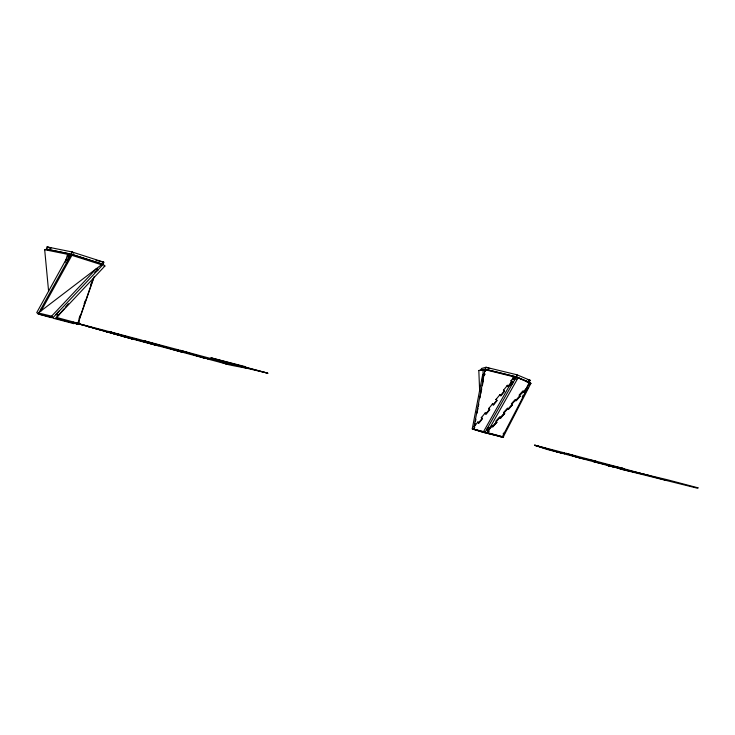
<?xml version="1.0" encoding="UTF-8"?>
<svg xmlns="http://www.w3.org/2000/svg" width="735" height="735" viewBox="0 0 735 735"><rect width="100%" height="100%" fill="white"/><g stroke="black" fill="none" stroke-linecap="round" stroke-linejoin="round"><path stroke-width="1.1" d="M482.436 380.482L482.61 374.914L484.301 375.521L484.696 373.454M483.014 379.572L483.079 369.439L485.229 369.365L485.164 371.377M503.558 437.095L500.122 436.709L503.558 437.095L504.201 432.364M503.117 433.751L504.366 434.762L504.587 432.676M597.086 462.581L597.233 461.497L595.626 461.185L595.57 462.186L608.663 465.769M472.256 428.873L482.463 432.061L472.256 428.873L482.61 374.914M474.534 426.291L474.038 426.769L485.008 369.677L486.019 367.27L516.907 374.767L530.174 380.344L524.441 392.481M473.91 429.543L475.113 423.277M475.499 421.265L475.894 419.253M477.052 413.199L477.438 411.187M477.64 410.176L478.026 408.145M478.411 406.124L478.807 404.094M479.973 398.002L480.368 395.972M480.754 393.932L481.149 391.893M481.342 390.873L481.737 388.833M482.325 385.774L483.308 380.656M485.1 371.377L485.495 369.301L516.365 376.88L530.698 383.128L527.271 386.95L527.528 387.786L519.599 395.522L519.865 396.358L516.016 400.658L515.75 399.831L511.891 404.149L512.157 404.967L508.289 409.294L508.014 408.476L504.127 412.813L504.403 413.63L500.517 417.976L500.232 417.168L496.318 421.532L496.612 422.34L492.698 426.723L492.404 425.914L488.472 430.306L486.836 429.24L488.803 427.044M65.296 262.285L67.556 254.301L69.356 253.805L67.877 258.977L66.086 259.483L36.75 312.605L38.202 313.964L51.377 317.722M66.784 263.626L67.703 260.87L66.086 259.483L67.583 260.833M38.202 313.964L71.258 254.191L100.851 263.608L101.513 264.747L38.339 312.945L39.809 314.36L53.085 317.584L103.194 264.398L103.791 262.184L71.901 251.921L47.086 246.914L46.47 249.137L71.277 254.172L103.194 264.398L104.921 265.996L55.768 318.292L77.138 324.043L77.772 322.215M79.068 318.485L80.078 315.545M84.121 303.895L85.122 301.001M90.736 284.794L91.719 281.964M93.703 277.527L78.792 320.616L79.417 323.694L76.477 324.319L79.417 323.694M77.138 324.043L78.094 323.253L94.3 276.433M504.366 434.762L530.845 383.468L529.641 382.411L516.365 376.88L514.261 376.651M522.181 397.065L523.237 395.026M524.294 392.986L526.94 387.896L527.803 387.74L502.382 436.728L486.791 432.759L489.032 431.087L487.14 430.039L488.224 431.16M42.235 308.351L40.664 309.518L41.243 310.721L71.892 255.339L71.258 254.191M474.185 426.622L474.764 427.559L473.469 429.157L483.557 431.638L511.652 381.75L513.186 382.466L510.687 385.572M473.469 429.157L485.109 432.299L516.328 376.899L516.907 374.767L516.365 376.88L518 377.919L530.698 383.128M488.472 430.306L518 377.919M474.038 426.769L477.814 422.12L478.384 423.057L482.031 418.537L481.453 417.609M478.154 421.798L477.658 422.267L478.862 423.259L482.5 418.739L481.296 417.746L485.1 413.07L485.688 413.998L489.354 409.441L488.766 408.522M485.431 412.758L484.953 413.208L486.157 414.2L489.822 409.652L488.619 408.66L492.762 403.644L492.294 404.085L493.507 405.077L497.2 400.492L495.987 399.5L499.837 394.759L500.443 395.669L504.164 391.048L503.548 390.138M500.149 394.465L499.69 394.888L500.912 395.889L504.633 391.268L503.411 390.267L507.591 385.223L507.15 385.627L508.372 386.628L512.561 381.566L511.339 380.574L510.899 380.969L512.13 381.97M510.899 380.969L514.629 376.485L485.495 369.301L482.739 370.063M511.652 381.75L507.903 386.408L507.288 385.507M55.768 318.292L63.927 308.966M65.213 307.441L68.401 303.674M58.91 311.181L56.852 313.441L58.754 315.058L56.962 313.477M487.939 429.966L491.871 425.574L492.955 426.695L496.878 422.313L495.794 421.192L499.699 416.828L500.783 417.949L504.679 413.594L503.594 412.473L507.481 408.136L508.556 409.257L512.433 404.93L511.358 403.809L515.217 399.5L516.292 400.612L520.141 396.312L519.066 395.191L522.907 390.901L523.981 392.021L527.803 387.74M526.94 387.896L523.118 392.168L523.981 392.021M486.791 432.759L489.032 431.087M38.339 312.945L51.606 316.16L96.432 268.633L97.847 270.122L94.76 272.437M481.296 417.746L481.783 417.287M488.619 408.66L489.097 408.21M495.987 399.5L496.456 399.068M514.629 376.485L514.197 376.88L485.008 369.677M52.957 318.172L73.877 323.639L74.731 322.913M48.62 291.446L44.679 249.689L46.489 249.211L69.356 253.805M479.661 391.369L478.816 370.513L483.079 369.439M481.995 370.174L485.229 369.365M102.882 262.358L103.791 262.184L95.973 260.309M101.384 264.719L103.194 264.398L100.502 263.755M104.012 266.153L104.921 265.996M520.141 396.312L519.287 396.45L515.446 400.74L516.292 400.612M512.433 404.93L511.588 405.049L507.72 409.367L508.556 409.257M504.679 413.594L503.842 413.704L499.956 418.05L500.783 417.949M496.878 422.313L496.061 422.404L492.147 426.778L492.955 426.695M478.816 370.513L480.911 370.449L481.453 368.483L486.019 367.27L489.758 368.52M482.923 374.464L485.072 374.391M182.739 351.091L180.25 350.31L247.557 368.41L267.816 373.196L213.37 359.167L207.546 358.974L229.118 364.735L215.033 359.755M67.739 256.846L69.908 257.121M528.41 380.032L530.174 380.344L528.033 379.774M512.24 379.232L514.812 379.701M526.995 381.924L529.641 382.411L525.369 381.263M529.081 383.146L530.845 383.468M213.37 359.167L211.037 357.826L267.816 373.196M44.679 249.689L67.556 254.301M649.29 475.563L607.983 465.641L667.352 479.744L698.25 487.884L696.909 488.086L619.954 468.939M78.608 323.823L80.115 324.19M84.819 325.513L77.102 323.455L133.752 339.423L131.069 338.66L132.566 339.028M89.495 326.836L86.482 326.101L94.126 328.141M98.71 329.436L95.706 328.701L103.267 330.713M107.779 331.99L104.774 331.255L112.253 333.249M116.69 334.498L113.686 333.763L121.091 335.739M125.455 336.97L122.451 336.235L129.773 338.183M111.123 332.238L112.942 332.698L108.468 331.402L141.249 339.983L159.927 346.286L181.297 351.946M113.328 332.946L120.917 334.985L117.306 334.085M121.238 335.224L128.735 337.236L125.143 336.345M129.011 337.457L136.407 339.451L132.833 338.559M136.627 339.644L143.941 341.619L140.385 340.728M144.106 341.793L151.337 343.741L147.799 342.859M151.456 343.906L158.595 345.836M155.076 344.954L156.831 345.395M535.879 445.585L537.257 445.924M540.087 446.751L534.492 445.235L547.373 449.508L563.047 453.541M545.655 448.387L540.133 446.889L542.908 447.698M548.402 449.195L545.664 448.506L553.832 450.785M559.16 452.347L551.103 450.105M561.788 453.118L556.45 451.667M145.521 341.251L147.606 341.784M146.614 341.665L150.758 342.721M149.756 342.602L153.891 343.649M152.862 343.521L156.978 344.568M155.939 344.43L160.046 345.478M158.99 345.34L166.073 347.269M164.989 347.113L169.05 348.151M167.947 347.995L171.99 349.024M170.878 348.859L174.902 349.888M173.782 349.722L177.787 350.742M176.648 350.567L181.481 351.918M211.037 357.826L245.683 366.747M180.498 350.512L187.168 352.478L182.721 351.33M184.926 352.019L191.504 353.838L187.103 352.699M189.253 353.37L195.74 355.161L193.636 354.5M193.498 354.702L199.902 356.466L195.583 355.354M197.651 355.997L203.972 357.734L201.95 357.1M201.721 357.265L207.959 358.983M203.724 357.89L205.837 358.441L178.256 349.943M594.036 460.882L597.206 461.699M594.045 460.983L597.178 461.902M594.045 461.194L597.16 462.003M594.055 461.295L597.132 462.196M594.055 461.506L597.105 462.388M594.064 461.699L597.096 462.49M567.576 453.789L566.281 453.357L595.635 461.075L580.76 458.263L594.064 461.837L624.162 468.7L597.233 461.497M622.646 468.406L666.59 480.424M619.651 467.736L622.701 468.535L608.534 465.641L612.806 466.661M616.775 467.194L621.24 468.259M615.37 466.927L618.365 467.717M612.586 466.403L616.95 467.442M611.226 466.146L614.175 466.918M144.032 340.728L177.512 349.584L183.934 352.653L204.973 358.285M625.062 469.977L627.708 470.685M622.462 469.399L625.099 470.097M619.89 468.811L622.508 469.509M641.251 473.634L643.979 474.36M635.738 472.394L641.196 473.735M633.028 471.778L635.711 472.495M630.345 471.172L633.019 471.888M627.69 470.575L630.345 471.282M512.534 377.818L516.815 378.966M56.705 317.483L78.094 323.253M487.59 432.685L502.382 436.728M134.064 339.395L74.841 322.702L105.785 330.704L136.241 340.066L157.336 345.606L109.313 331.788M564.397 453.881L534.703 445.18L564.59 452.916L564.379 453.936L580.09 458.043L566.069 453.403L573.328 455.691L571.913 455.222M51.128 248.108L47.086 246.914L50.081 248.191M49.502 250.029L46.47 249.137L48.473 249.983M67.546 255.339L70.523 256.212M143.435 340.728L183.474 352.433M71.892 255.339L101.513 264.747M237.148 365.093L247.557 368.41L231.323 365.304L224.671 363.366L225.801 363.761M576.121 456.619L570.369 454.937M578.849 457.519L573.19 455.865L574.577 456.325M581.532 458.41L575.946 456.784L577.306 457.225M564.563 453.017L566.042 453.504M485.477 369.365L488.279 370.302M212.691 359.149L222.218 362.089L221.033 361.666M217.633 360.885L226.867 363.733L225.728 363.329M222.374 362.557L229.118 364.523M215.989 359.884L217.376 360.37M483.557 431.638L485.109 432.299M72.783 252.574L71.901 251.921L71.277 254.172L72.159 254.825L71.286 254.181L71.901 251.921L73.656 253.226M55.924 314.258L57.826 315.866M51.606 316.16L53.085 317.584M96.432 268.633L97.819 270.113L97.185 268.973M496.125 399.362L496.731 400.281L493.038 404.866L492.441 403.947M40.701 309.527L41.243 310.721M73.215 321.994L73.877 323.639M594.036 460.771L594.064 461.837M498.973 436.213L483.428 432.345L498.973 436.213"/></g></svg>
